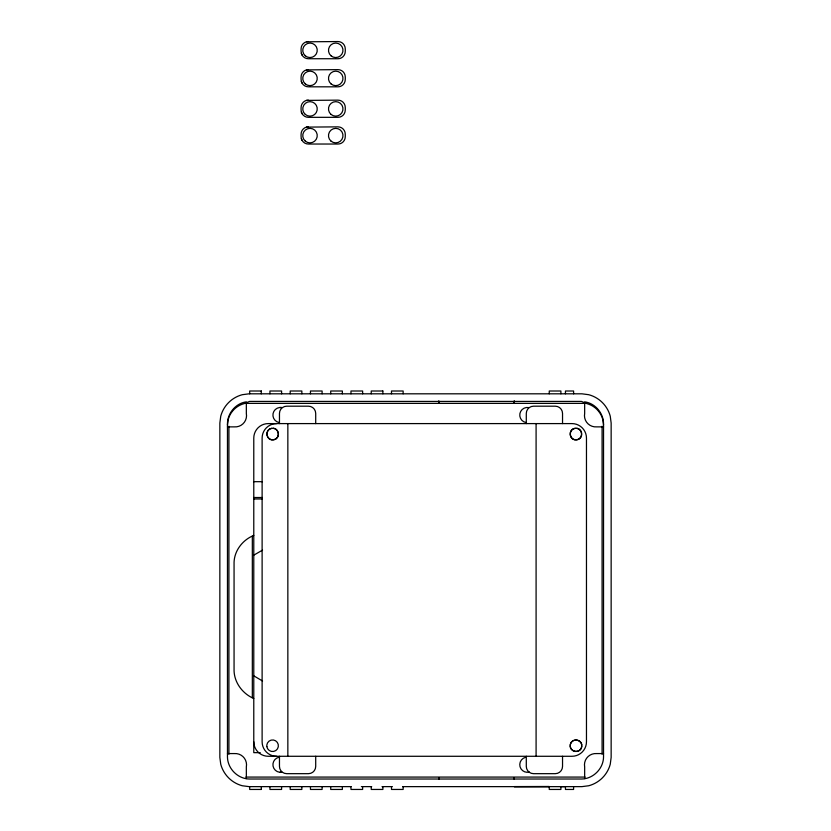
<?xml version="1.0" encoding="UTF-8"?>
<svg xmlns="http://www.w3.org/2000/svg" width="831" height="831" viewBox="0 0 831 831"><rect width="100%" height="100%" fill="white"/><g stroke="black" fill="none" stroke-linecap="round" stroke-linejoin="round"><path stroke-width="1.25" d="M581.742 746.602C583.133 739.289 571.115 737.461 570.274 744.867C568.882 752.19 580.9 754.018 581.742 746.602A5.796 5.796 0 0 1 572.798 750.57A5.796 5.796 0 0 1 572.985 740.785A5.796 5.796 0 0 1 581.773 745.095M227.465 424.984L228.161 419.634A22.707 22.707 0 0 1 244.221 403.575L249.57 401.425L581.43 401.425L586.779 403.575A22.707 22.707 0 0 1 602.839 419.634L603.535 424.984M253.777 555.15L262.544 550.122M253.777 535.434C242.87 539.766 234.508 550.33 234.062 562.223L234.062 670.939C234.529 683.009 242.808 693.812 253.777 698.518M271.789 428.318C264.383 429.16 266.2 441.178 273.524 439.786C280.93 438.945 279.112 426.926 271.789 428.318A5.796 5.796 0 0 0 267.831 437.262A5.796 5.796 0 0 0 277.606 437.075A5.796 5.796 0 0 0 273.306 428.287M575.281 428.287C567.843 428.838 569.204 440.918 576.569 439.817C584.006 439.267 582.656 427.176 575.281 428.287A5.796 5.796 0 0 0 570.98 437.075A5.796 5.796 0 0 0 580.755 437.262A5.796 5.796 0 0 0 576.797 428.318M306.473 41.799L337.999 41.55A7.25 7.25 0 0 1 345 46.92A17.482 17.482 0 0 1 345 53.361A7.25 7.25 0 0 1 337.999 58.731L308.353 58.731A7.25 7.25 0 0 1 301.352 53.361A17.482 17.482 0 0 1 301.352 46.92A7.25 7.25 0 0 1 308.353 41.55M306.473 69.887L337.999 69.638A7.25 7.25 0 0 1 345 75.008A17.482 17.482 0 0 1 345 81.438A7.25 7.25 0 0 1 337.999 86.819L308.353 86.819A7.25 7.25 0 0 1 301.352 81.438A17.482 17.482 0 0 1 301.352 75.008A7.25 7.25 0 0 1 308.353 69.638M306.473 100.395L337.999 100.146A7.25 7.25 0 0 1 345 105.527A17.482 17.482 0 0 1 345 111.956A7.25 7.25 0 0 1 337.999 117.327L308.353 117.327A7.25 7.25 0 0 1 301.352 111.956A17.482 17.482 0 0 1 301.352 105.527A7.25 7.25 0 0 1 308.353 100.146M306.473 127.112L337.999 126.863A7.25 7.25 0 0 1 345 132.233A17.482 17.482 0 0 1 345 138.663A7.25 7.25 0 0 1 337.999 144.033L308.353 144.033A7.25 7.25 0 0 1 301.352 138.663A17.482 17.482 0 0 1 301.352 132.233A7.25 7.25 0 0 1 308.353 126.863M245.862 403.378L585.138 403.378M585.138 777.078L245.862 777.078M279.943 772.29L281.927 772.186A7.614 7.614 0 0 1 273.046 766.089A7.614 7.614 0 0 1 279.143 757.218M549.249 786.552L514.223 786.604L549.249 786.552L549.249 789.45L560.894 789.45L560.894 786.635L565.444 786.635L565.444 789.45L573.598 789.45L573.598 786.635M261.329 391.006L249.684 391.006L249.684 393.811M382.883 391.006L371.239 391.006L371.239 393.811M227.465 426.874L234.394 426.874A11.312 11.312 0 0 0 246.34 413.474L246.34 401.851C235.869 403.201 227.611 413.059 227.465 423.53L227.465 756.916C227.549 768.654 237.832 778.938 249.57 779.021L581.43 779.021C593.168 778.938 603.451 768.654 603.535 756.916L603.535 423.53C603.389 413.059 595.131 403.201 584.66 401.851L584.66 413.474A11.312 11.312 0 0 0 596.606 426.874L603.535 426.874M253.777 481.679L262.409 481.679M253.777 497.52L262.409 497.52M253.777 498.974L262.409 498.974M260.248 752.657L253.777 752.657L253.777 438.093A14.501 14.501 0 0 1 268.278 423.592L571.967 423.592A14.501 14.501 0 0 1 586.468 438.093L586.468 741.782A14.501 14.501 0 0 1 571.967 756.283L268.278 756.283A14.501 14.501 0 0 1 253.777 741.782M227.465 753.572L234.394 753.572A11.312 11.312 0 0 1 246.34 766.971L246.34 778.605M603.535 753.572L596.606 753.572A11.312 11.312 0 0 0 584.66 766.971L584.66 778.605M351.056 786.625L249.071 786.635L242.237 785.742A30.383 30.383 0 0 1 220.745 764.25L219.851 757.415L219.851 423.031L220.745 416.196A30.383 30.383 0 0 1 242.237 394.715L249.071 393.811L581.929 393.811L588.764 394.715A30.383 30.383 0 0 1 610.255 416.196L611.149 423.031L611.149 757.415L610.255 764.25A30.383 30.383 0 0 1 588.764 785.742L581.929 786.635L402.568 786.635M361.381 786.625L371.706 786.625M382.042 786.625L392.367 786.625M261.329 789.45L249.684 789.45L249.684 786.635M279.943 407.47L281.927 407.574A7.614 7.614 0 0 0 273.046 413.672A7.614 7.614 0 0 0 279.143 422.543M253.777 675.821L262.544 681.025M301.352 53.361L302.069 55.106M301.352 81.438L302.069 83.193M301.352 111.956L302.069 113.702M301.352 138.663L302.069 140.418M602.091 426.22L602.091 754.236M573.598 393.811L573.598 391.006L565.444 391.006L565.444 393.811M562.535 423.592L562.535 413.443A7.25 7.25 0 0 0 555.285 406.193L533.544 406.193A7.25 7.25 0 0 0 526.293 413.443L526.293 423.592M562.535 756.283L562.535 766.421A7.25 7.25 0 0 1 555.285 773.671L533.544 773.671A7.25 7.25 0 0 1 526.293 766.421L526.293 756.283M560.894 393.811L560.894 391.006L549.249 391.006L549.249 393.811M536.088 423.592L536.088 756.283M514.223 777.577L514.223 779.385M438.841 777.577L438.841 779.385M403.139 393.811L403.128 391.006L391.494 391.006L391.494 393.811M403.139 786.635L403.139 789.45L391.494 789.45L391.494 786.635M382.831 391.006L382.883 393.811M382.883 786.635L382.883 789.45L371.239 789.45L371.239 786.635M362.628 393.811L362.628 391.006L350.973 391.006L350.973 393.811M362.628 786.635L362.628 789.45L350.973 789.45L350.973 786.635M342.362 393.811L342.362 391.006L330.717 391.006L330.717 393.811M342.362 786.635L342.362 789.45L330.717 789.45L330.717 786.635M322.106 393.811L322.106 391.006L310.462 391.006L310.462 393.811M322.106 786.635L322.106 789.45L310.462 789.45L310.462 786.635M315.707 423.592L315.707 413.443A7.25 7.25 0 0 0 308.457 406.193L286.716 406.193A7.25 7.25 0 0 0 279.465 413.443L279.465 423.592M315.707 756.283L315.707 766.421A7.25 7.25 0 0 1 308.457 773.671L286.716 773.671A7.25 7.25 0 0 1 279.465 766.421L279.465 756.283M301.85 393.811L301.85 391.006L290.206 391.006L290.206 393.811M301.85 786.635L301.85 789.45L290.206 789.45L290.206 786.635M287.848 423.592L287.848 756.283M281.595 393.811L281.595 391.006L269.94 391.006L269.94 393.811M281.595 786.635L281.595 789.45L269.94 789.45L269.94 786.635M261.277 391.006L261.277 393.811M261.329 786.635L261.277 789.45M252.333 536.192L252.333 697.708M228.909 426.22L228.909 754.236M529.337 772.051A7.614 7.614 0 0 1 520.019 766.67A7.614 7.614 0 0 1 525.4 757.353M525.981 422.543A7.614 7.614 0 0 1 519.884 413.672A7.614 7.614 0 0 1 528.755 407.574M276.609 423.592A14.501 14.501 0 0 0 262.118 438.093L262.118 741.782A14.501 14.501 0 0 0 276.609 756.283M438.841 401.103L438.841 402.879L438.841 401.103M514.223 401.061L514.223 402.879L514.223 401.061M266.844 746.602L266.813 745.095A5.796 5.796 0 0 1 275.591 740.785A5.796 5.796 0 0 1 275.788 750.57A5.796 5.796 0 0 1 266.844 746.602M305.289 141.125A7.25 7.25 0 0 0 317.13 136.938A7.25 7.25 0 0 0 307.584 128.774A7.25 7.25 0 0 0 305.289 141.125M331.018 141.125A7.25 7.25 0 0 0 342.86 136.938A7.25 7.25 0 0 0 333.314 128.774A7.25 7.25 0 0 0 331.018 141.125M305.289 114.408A7.25 7.25 0 0 0 317.13 110.222A7.25 7.25 0 0 0 307.584 102.068A7.25 7.25 0 0 0 305.289 114.408M331.018 114.408A7.25 7.25 0 0 0 342.86 110.222A7.25 7.25 0 0 0 333.314 102.068A7.25 7.25 0 0 0 331.018 114.408M305.289 83.9A7.25 7.25 0 0 0 317.13 79.714A7.25 7.25 0 0 0 307.584 71.559A7.25 7.25 0 0 0 305.289 83.9M331.018 83.9A7.25 7.25 0 0 0 342.86 79.714A7.25 7.25 0 0 0 333.314 71.559A7.25 7.25 0 0 0 331.018 83.9M305.289 55.812A7.25 7.25 0 0 0 317.13 51.626A7.25 7.25 0 0 0 307.584 43.472A7.25 7.25 0 0 0 305.289 55.812M331.018 55.812A7.25 7.25 0 0 0 342.86 51.626A7.25 7.25 0 0 0 333.314 43.472A7.25 7.25 0 0 0 331.018 55.812"/></g></svg>
